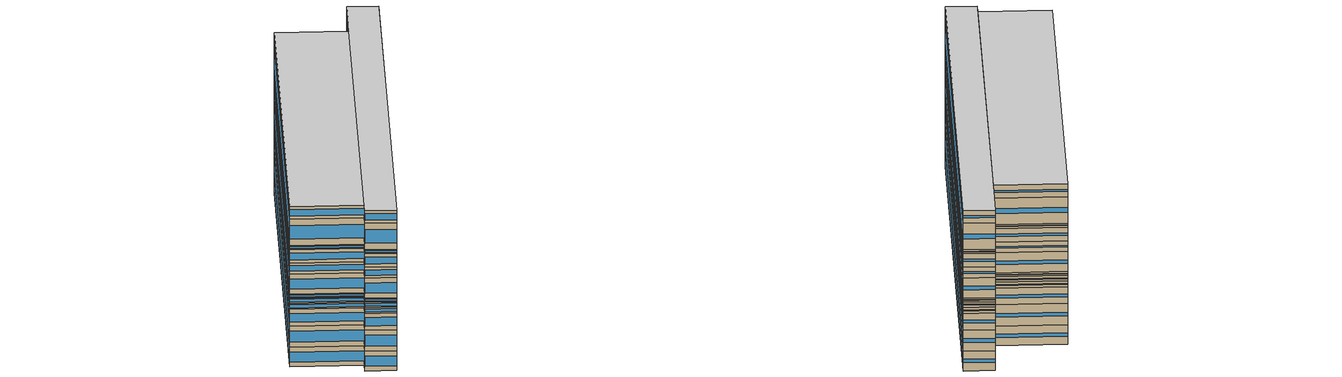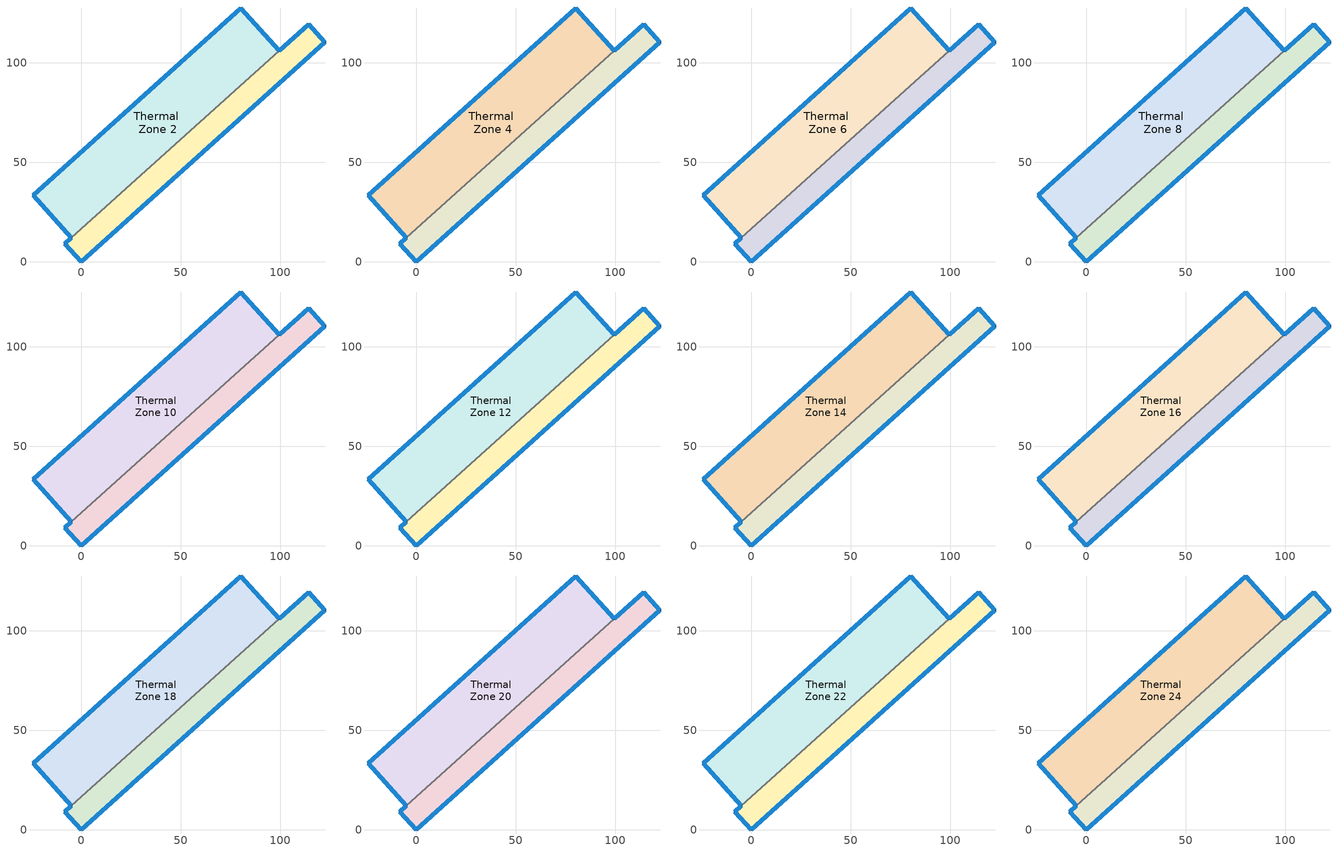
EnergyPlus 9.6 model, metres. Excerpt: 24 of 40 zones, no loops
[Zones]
Thermal Zone 1
 floor ground (ExtSlabCarpet): 0,0 -8.26,9.17 -4.91,12.19 99.46,106.16 114.24,119.46 122.49,110.29 z0
 wall outside (Ext Wall): -4.91,12.19 -8.26,9.17 0,0 122.49,110.29 114.24,119.46 99.46,106.16 z0:8.6
 wall to Thermal Zone 2 (Interior Wall): 99.46,106.16 -4.91,12.19 z0:8.6
 window (Ext Window): 122.49,110.3 114.24,119.46 z3.53:5.07; -4.91,12.18 -8.25,9.18 / 114.23,119.46 99.47,106.17 z1.59:7.01; 0.01,0.01 122.49,110.29 z1.29:7.31; -8.25,9.16 -0.01,0.01 z2.11:6.49
Thermal Zone 2
 floor ground (ExtSlabCarpet): -4.91,12.19 -24.22,33.64 80.14,127.62 99.46,106.16 z0
 wall outside (Ext Wall): 99.46,106.16 80.14,127.62 -24.22,33.64 -4.91,12.19 z0:8.6
 window (Ext Window): 99.46,106.17 80.15,127.61 z3.53:5.07; 80.14,127.61 -24.22,33.65 z1.59:7.01; -24.22,33.64 -4.91,12.2 z2.11:6.49
Thermal Zone 3
 floor to Thermal Zone 1 (Interior Floor): 0,0 -8.26,9.17 -4.91,12.19 99.46,106.16 114.24,119.46 122.49,110.29 z8.6
 wall outside (Ext Wall): -4.91,12.19 -8.26,9.17 0,0 122.49,110.29 114.24,119.46 99.46,106.16 z8.6:17.93
 wall to Thermal Zone 4 (Interior Wall): 99.46,106.16 -4.91,12.19 z8.6:17.93
 window (Ext Window): 122.49,110.3 114.24,119.46 z12.43:14.1; -4.91,12.18 -8.25,9.18 / 114.23,119.46 99.47,106.17 z10.33:16.2; 0.01,0.01 122.49,110.29 z10:16.53; -8.25,9.16 -0.01,0.01 z10.89:15.64
Thermal Zone 4
 floor to Thermal Zone 2 (Interior Floor): -4.91,12.19 -24.22,33.64 80.14,127.62 99.46,106.16 z8.6
 wall outside (Ext Wall): 99.46,106.16 80.14,127.62 -24.22,33.64 -4.91,12.19 z8.6:17.93
 window (Ext Window): 99.46,106.17 80.15,127.61 z12.43:14.1; 80.14,127.61 -24.22,33.65 z10.33:16.2; -24.22,33.64 -4.91,12.2 z10.89:15.64
Thermal Zone 5
 floor to Thermal Zone 3 (Interior Floor): 0,0 -8.26,9.17 -4.91,12.19 99.46,106.16 114.24,119.46 122.49,110.29 z17.93
 wall outside (Ext Wall): -4.91,12.19 -8.26,9.17 0,0 122.49,110.29 114.24,119.46 99.46,106.16 z17.93:25.25
 wall to Thermal Zone 6 (Interior Wall): 99.46,106.16 -4.91,12.19 z17.93:25.25
 window (Ext Window): 122.49,110.3 114.24,119.46 z20.93:22.25; -4.91,12.18 -8.25,9.18 / 114.23,119.46 99.47,106.17 z19.28:23.9; 0.01,0.01 122.49,110.29 z19.03:24.15; -8.25,9.16 -0.01,0.01 z19.72:23.46
Thermal Zone 6
 floor to Thermal Zone 4 (Interior Floor): -4.91,12.19 -24.22,33.64 80.14,127.62 99.46,106.16 z17.93
 wall outside (Ext Wall): 99.46,106.16 80.14,127.62 -24.22,33.64 -4.91,12.19 z17.93:25.25
 window (Ext Window): 99.46,106.17 80.15,127.61 z20.93:22.25; 80.14,127.61 -24.22,33.65 z19.28:23.9; -24.22,33.64 -4.91,12.2 z19.72:23.46
Thermal Zone 7
 floor to Thermal Zone 5 (Interior Floor): 0,0 -8.26,9.17 -4.91,12.19 99.46,106.16 114.24,119.46 122.49,110.29 z25.25
 wall outside (Ext Wall): -4.91,12.19 -8.26,9.17 0,0 122.49,110.29 114.24,119.46 99.46,106.16 z25.25:27.86
 wall to Thermal Zone 8 (Interior Wall): 99.46,106.16 -4.91,12.19 z25.25:27.86
 window (Ext Window): 122.49,110.3 114.24,119.46 z26.32:26.79; -4.91,12.18 -8.25,9.18 / 114.23,119.46 99.47,106.17 z25.73:27.38; 0.01,0.01 122.49,110.29 z25.64:27.47; -8.25,9.16 -0.01,0.01 z25.89:27.22
Thermal Zone 8
 floor to Thermal Zone 6 (Interior Floor): -4.91,12.19 -24.22,33.64 80.14,127.62 99.46,106.16 z25.25
 wall outside (Ext Wall): 99.46,106.16 80.14,127.62 -24.22,33.64 -4.91,12.19 z25.25:27.86
 window (Ext Window): 99.46,106.17 80.15,127.61 z26.32:26.79; 80.14,127.61 -24.22,33.65 z25.73:27.38; -24.22,33.64 -4.91,12.2 z25.89:27.22
Thermal Zone 9
 floor to Thermal Zone 7 (Interior Floor): 0,0 -8.26,9.17 -4.91,12.19 99.46,106.16 114.24,119.46 122.49,110.29 z27.86
 wall outside (Ext Wall): -4.91,12.19 -8.26,9.17 0,0 122.49,110.29 114.24,119.46 99.46,106.16 z27.86:30.22
 wall to Thermal Zone 10 (Interior Wall): 99.46,106.16 -4.91,12.19 z27.86:30.22
 window (Ext Window): 122.49,110.3 114.24,119.46 z28.83:29.25; -4.91,12.18 -8.25,9.18 / 114.23,119.46 99.47,106.17 z28.3:29.78; 0.01,0.01 122.49,110.29 z28.21:29.87; -8.25,9.16 -0.01,0.01 z28.44:29.64
Thermal Zone 10
 floor to Thermal Zone 8 (Interior Floor): -4.91,12.19 -24.22,33.64 80.14,127.62 99.46,106.16 z27.86
 wall outside (Ext Wall): 99.46,106.16 80.14,127.62 -24.22,33.64 -4.91,12.19 z27.86:30.22
 window (Ext Window): 99.46,106.17 80.15,127.61 z28.83:29.25; 80.14,127.61 -24.22,33.65 z28.3:29.78; -24.22,33.64 -4.91,12.2 z28.44:29.64
Thermal Zone 11
 floor to Thermal Zone 9 (Interior Floor): 0,0 -8.26,9.17 -4.91,12.19 99.46,106.16 114.24,119.46 122.49,110.29 z30.22
 wall outside (Ext Wall): -4.91,12.19 -8.26,9.17 0,0 122.49,110.29 114.24,119.46 99.46,106.16 z30.22:31.95
 wall to Thermal Zone 12 (Interior Wall): 99.46,106.16 -4.91,12.19 z30.22:31.95
 window (Ext Window): 122.49,110.3 114.24,119.46 z30.93:31.24; -4.91,12.18 -8.25,9.18 / 114.23,119.46 99.47,106.17 z30.54:31.63; 0.01,0.01 122.49,110.29 z30.48:31.69; -8.25,9.16 -0.01,0.01 z30.64:31.53
Thermal Zone 12
 floor to Thermal Zone 10 (Interior Floor): -4.91,12.19 -24.22,33.64 80.14,127.62 99.46,106.16 z30.22
 wall outside (Ext Wall): 99.46,106.16 80.14,127.62 -24.22,33.64 -4.91,12.19 z30.22:31.95
 window (Ext Window): 99.46,106.17 80.15,127.61 z30.93:31.24; 80.14,127.61 -24.22,33.65 z30.54:31.63; -24.22,33.64 -4.91,12.2 z30.64:31.53
Thermal Zone 13
 floor to Thermal Zone 11 (Interior Floor): 0,0 -8.26,9.17 -4.91,12.19 99.46,106.16 114.24,119.46 122.49,110.29 z31.95
 wall outside (Ext Wall): -4.91,12.19 -8.26,9.17 0,0 122.49,110.29 114.24,119.46 99.46,106.16 z31.95:40.79
 wall to Thermal Zone 14 (Interior Wall): 99.46,106.16 -4.91,12.19 z31.95:40.79
 window (Ext Window): 122.49,110.3 114.24,119.46 z35.57:37.17; -4.91,12.18 -8.25,9.18 / 114.23,119.46 99.47,106.17 z33.59:39.15; 0.01,0.01 122.49,110.29 z33.28:39.46; -8.25,9.16 -0.01,0.01 z34.12:38.62
Thermal Zone 14
 floor to Thermal Zone 12 (Interior Floor): -4.91,12.19 -24.22,33.64 80.14,127.62 99.46,106.16 z31.95
 wall outside (Ext Wall): 99.46,106.16 80.14,127.62 -24.22,33.64 -4.91,12.19 z31.95:40.79
 window (Ext Window): 99.46,106.17 80.15,127.61 z35.57:37.17; 80.14,127.61 -24.22,33.65 z33.59:39.15; -24.22,33.64 -4.91,12.2 z34.12:38.62
Thermal Zone 15
 floor to Thermal Zone 13 (Interior Floor): 0,0 -8.26,9.17 -4.91,12.19 99.46,106.16 114.24,119.46 122.49,110.29 z40.79
 wall outside (Ext Wall): -4.91,12.19 -8.26,9.17 0,0 122.49,110.29 114.24,119.46 99.46,106.16 z40.79:45.51
 wall to Thermal Zone 16 (Interior Wall): 99.46,106.16 -4.91,12.19 z40.79:45.51
 window (Ext Window): 122.49,110.3 114.24,119.46 z42.73:43.57; -4.91,12.18 -8.25,9.18 / 114.23,119.46 99.47,106.17 z41.66:44.64; 0.01,0.01 122.49,110.29 z41.5:44.8; -8.25,9.16 -0.01,0.01 z41.95:44.35
Thermal Zone 16
 floor to Thermal Zone 14 (Interior Floor): -4.91,12.19 -24.22,33.64 80.14,127.62 99.46,106.16 z40.79
 wall outside (Ext Wall): 99.46,106.16 80.14,127.62 -24.22,33.64 -4.91,12.19 z40.79:45.51
 window (Ext Window): 99.46,106.17 80.15,127.61 z42.73:43.57; 80.14,127.61 -24.22,33.65 z41.66:44.64; -24.22,33.64 -4.91,12.2 z41.95:44.35
Thermal Zone 17
 floor to Thermal Zone 15 (Interior Floor): 0,0 -8.26,9.17 -4.91,12.19 99.46,106.16 114.24,119.46 122.49,110.29 z45.51
 wall outside (Ext Wall): -4.91,12.19 -8.26,9.17 0,0 122.49,110.29 114.24,119.46 99.46,106.16 z45.51:51.45
 wall to Thermal Zone 18 (Interior Wall): 99.46,106.16 -4.91,12.19 z45.51:51.45
 window (Ext Window): 122.49,110.3 114.24,119.46 z47.95:49.01; -4.91,12.18 -8.25,9.18 / 114.23,119.46 99.47,106.17 z46.61:50.35; 0.01,0.01 122.49,110.29 z46.4:50.56; -8.25,9.16 -0.01,0.01 z46.97:49.99
Thermal Zone 18
 floor to Thermal Zone 16 (Interior Floor): -4.91,12.19 -24.22,33.64 80.14,127.62 99.46,106.16 z45.51
 wall outside (Ext Wall): 99.46,106.16 80.14,127.62 -24.22,33.64 -4.91,12.19 z45.51:51.45
 window (Ext Window): 99.46,106.17 80.15,127.61 z47.95:49.01; 80.14,127.61 -24.22,33.65 z46.61:50.35; -24.22,33.64 -4.91,12.2 z46.97:49.99
Thermal Zone 19
 floor to Thermal Zone 17 (Interior Floor): 0,0 -8.26,9.17 -4.91,12.19 99.46,106.16 114.24,119.46 122.49,110.29 z51.45
 wall outside (Ext Wall): -4.91,12.19 -8.26,9.17 0,0 122.49,110.29 114.24,119.46 99.46,106.16 z51.45:53.18
 wall to Thermal Zone 20 (Interior Wall): 99.46,106.16 -4.91,12.19 z51.45:53.18
 window (Ext Window): 122.49,110.3 114.24,119.46 z52.16:52.47; -4.91,12.18 -8.25,9.18 / 114.23,119.46 99.47,106.17 z51.77:52.86; 0.01,0.01 122.49,110.29 z51.71:52.92; -8.25,9.16 -0.01,0.01 z51.87:52.76
Thermal Zone 20
 floor to Thermal Zone 18 (Interior Floor): -4.91,12.19 -24.22,33.64 80.14,127.62 99.46,106.16 z51.45
 wall outside (Ext Wall): 99.46,106.16 80.14,127.62 -24.22,33.64 -4.91,12.19 z51.45:53.18
 window (Ext Window): 99.46,106.17 80.15,127.61 z52.16:52.47; 80.14,127.61 -24.22,33.65 z51.77:52.86; -24.22,33.64 -4.91,12.2 z51.87:52.76
Thermal Zone 21
 floor to Thermal Zone 19 (Interior Floor): 0,0 -8.26,9.17 -4.91,12.19 99.46,106.16 114.24,119.46 122.49,110.29 z53.18
 wall outside (Ext Wall): -4.91,12.19 -8.26,9.17 0,0 122.49,110.29 114.24,119.46 99.46,106.16 z53.18:64.87
 wall to Thermal Zone 22 (Interior Wall): 99.46,106.16 -4.91,12.19 z53.18:64.87
 window (Ext Window): 122.49,110.3 114.24,119.46 z57.97:60.08; -4.91,12.18 -8.25,9.18 / 114.23,119.46 99.47,106.17 z55.34:62.71; 0.01,0.01 122.49,110.29 z54.93:63.12; -8.25,9.16 -0.01,0.01 z56.04:62.01
Thermal Zone 22
 floor to Thermal Zone 20 (Interior Floor): -4.91,12.19 -24.22,33.64 80.14,127.62 99.46,106.16 z53.18
 wall outside (Ext Wall): 99.46,106.16 80.14,127.62 -24.22,33.64 -4.91,12.19 z53.18:64.87
 window (Ext Window): 99.46,106.17 80.15,127.61 z57.97:60.08; 80.14,127.61 -24.22,33.65 z55.34:62.71; -24.22,33.64 -4.91,12.2 z56.04:62.01
Thermal Zone 23
 floor to Thermal Zone 21 (Interior Floor): 0,0 -8.26,9.17 -4.91,12.19 99.46,106.16 114.24,119.46 122.49,110.29 z64.87
 wall outside (Ext Wall): -4.91,12.19 -8.26,9.17 0,0 122.49,110.29 114.24,119.46 99.46,106.16 z64.87:70.43
 wall to Thermal Zone 24 (Interior Wall): 99.46,106.16 -4.91,12.19 z64.87:70.43
 window (Ext Window): 122.49,110.3 114.24,119.46 z67.15:68.15; -4.91,12.18 -8.25,9.18 / 114.23,119.46 99.47,106.17 z65.9:69.4; 0.01,0.01 122.49,110.29 z65.7:69.6; -8.25,9.16 -0.01,0.01 z66.23:69.07
 ceiling to Thermal Zone 25 (Interior Ceiling): 122.49,110.29 114.24,119.46 99.46,106.16 -4.91,12.19 -8.26,9.17 0,0 z70.43
Thermal Zone 24
 floor to Thermal Zone 22 (Interior Floor): -4.91,12.19 -24.22,33.64 80.14,127.62 99.46,106.16 z64.87
 wall outside (Ext Wall): 99.46,106.16 80.14,127.62 -24.22,33.64 -4.91,12.19 z64.87:70.43
 window (Ext Window): 99.46,106.17 80.15,127.61 z67.15:68.15; 80.14,127.61 -24.22,33.65 z65.9:69.4; -24.22,33.64 -4.91,12.2 z66.23:69.07
 ceiling to Thermal Zone 26 (Interior Ceiling): 99.46,106.16 80.14,127.62 -24.22,33.64 -4.91,12.19 z70.43
[Building]
Building 1: North Axis {deg}=-0
[Site:Location]
Washington Dc Dulles IntL Ar: Latitude {deg}=38.98; Longitude {deg}=-77.47; Time Zone {hr}=-5; Elevation {m}=82
[SizingPeriod:DesignDay] Day of Month=21; Dry-Bulb Temperature Range Modifier Type=DefaultMultipliers; Barometric Pressure {Pa}=86790; Rain Indicator=No; Snow Indicator=No; Daylight Saving Time Indicator=No; Begin Environment Reset Mode=FullResetAtBeginEnvironment
Name | Month | Day Type | Maximum Dry-Bulb Temperature {C} | Daily Dry-Bulb Temperature Range {deltaC} | Humidity Condition Type | Wetbulb or DewPoint at Maximum Dry-Bulb {C} | Wind Speed {m/s} | Wind Direction {deg} | Solar Model Indicator | ASHRAE Clear Sky Optical Depth for Beam Irradiance (taub) | ASHRAE Clear Sky Optical Depth for Diffuse Irradiance (taud) | Enthalpy at Maximum Dry-Bulb {J/kg} | Sky Clearness
SALT-LAKE-CITY-IAP Ann Clg .4% Condns DB=>MWB | 7 | SummerDesignDay | 36.5 | 14.4 | Wetbulb | 17.1 | 5 | 340 | ASHRAETau | 0.339 | 2.366
SALT-LAKE-CITY-IAP Ann Clg .4% Condns DP=>MDB | 7 | SummerDesignDay | 22.5 | 14.4 | Dewpoint | 15.6 | 5 | 340 | ASHRAETau | 0.339 | 2.366
SALT-LAKE-CITY-IAP Ann Clg .4% Condns Enth=>MDB | 7 | SummerDesignDay | 30.8 | 14.4 | Enthalpy |  | 5 | 340 | ASHRAETau | 0.339 | 2.366 | 59300
SALT-LAKE-CITY-IAP Ann Clg .4% Condns WB=>MDB | 7 | SummerDesignDay | 31.2 | 14.4 | Wetbulb | 19 | 5 | 340 | ASHRAETau | 0.339 | 2.366
SALT-LAKE-CITY-IAP Ann Htg 99.6% Condns DB | 1 | WinterDesignDay | -12.4 | 0 | Wetbulb | -12.4 | 2.6 | 140 | ASHRAEClearSky |  |  |  | 0
SALT-LAKE-CITY-IAP Ann Htg Wind 99.6% Condns WS=>MCDB | 1 | WinterDesignDay | 6.8 | 0 | Wetbulb | 6.8 | 12.4 | 140 | ASHRAEClearSky |  |  |  | 0
SALT-LAKE-CITY-IAP Ann Hum_n 99.6% Condns DP=>MCDB | 1 | WinterDesignDay | -10.7 | 0 | Dewpoint | -16.2 | 2.6 | 140 | ASHRAEClearSky |  |  |  | 0
[Material] Thermal Absorptance=0.9
Name | Roughness | Thickness m | Conductivity W/m-K | Density kg/m3 | Specific Heat J/kg-K | Solar Absorptance | Visible Absorptance
wall concrete | MediumRough | 0.03 | 0.5 | 2243 | 837 | 0.65 | 0.65
Wall Insulation [18] | MediumRough | 0.1693 | 0.049 | 265 | 836.8 | 0.7 | 0.7
F16 Acoustic tile | MediumSmooth | 0.0191 | 0.06 | 368 | 590 | 0.3 | 0.3
M11 100mm lightweight concrete | MediumRough | 0.1016 | 0.53 | 1280 | 840 | 0.5 | 0.5
MAT-CC05 4 HW CONCRETE | Rough | 0.1016 | 1.311 | 2240 | 836.8 | 0.85 | 0.85
G01a 19mm gypsum board | MediumSmooth | 0.019 | 0.16 | 800 | 1090 | 0.4 | 0.4
[Material:AirGap]
Name | Thermal Resistance m2-K/W
F04 Wall air space resistance | 0.15
F05 Ceiling air space resistance | 0.18
[Material:NoMass]
CP02 CARPET PAD: Roughness=Smooth; Thermal Resistance m2-K/W=0.1; Thermal Absorptance=0.9; Solar Absorptance=0.8; Visible Absorptance=0.8
[WindowMaterial:SimpleGlazingSystem]
Window Material Simple Glazing System: U-Factor W/m2-K=1.8; Solar Heat Gain Coefficient=0.3
[Construction]
Ext Wall: wall concrete, Wall Insulation [18]
Ext Window: Window Material Simple Glazing System
ExtSlabCarpet: MAT-CC05 4 HW CONCRETE, CP02 CARPET PAD
Interior Ceiling: M11 100mm lightweight concrete, F05 Ceiling air space resistance, F16 Acoustic tile
Interior Floor: F16 Acoustic tile, F05 Ceiling air space resistance, M11 100mm lightweight concrete
Interior Wall: G01a 19mm gypsum board, F04 Wall air space resistance, G01a 19mm gypsum board
[Zone]
Thermal Zone 1; Thermal Zone 2: 318, 0, 0, 0, , 1, , , , , , Yes
Thermal Zone 3; Thermal Zone 4: 318, 0, 0, 8.6, , 1, , , , , , Yes
Thermal Zone 5; Thermal Zone 6: 318, 0, 0, 17.93, , 1, , , , , , Yes
Thermal Zone 7; Thermal Zone 8: 318, 0, 0, 25.25, , 1, , , , , , Yes
Thermal Zone 9; Thermal Zone 10: 318, 0, 0, 27.86, , 1, , , , , , Yes
Thermal Zone 11; Thermal Zone 12: 318, 0, 0, 30.22, , 1, , , , , , Yes
Thermal Zone 13; Thermal Zone 14: 318, 0, 0, 31.95, , 1, , , , , , Yes
Thermal Zone 15; Thermal Zone 16: 318, 0, 0, 40.79, , 1, , , , , , Yes
Thermal Zone 17; Thermal Zone 18: 318, 0, 0, 45.51, , 1, , , , , , Yes
Thermal Zone 19; Thermal Zone 20: 318, 0, 0, 51.45, , 1, , , , , , Yes
Thermal Zone 21; Thermal Zone 22: 318, 0, 0, 53.18, , 1, , , , , , Yes
Thermal Zone 23; Thermal Zone 24: 318, 0, 0, 64.87, , 1, , , , , , Yes
[AvailabilityManager:Scheduled] Schedule=Always On Discrete
VAV with Reheat 1 Availability Manager; Air Loop HVAC Outdoor Air System 1 Availability Manager; VAV with Reheat 2 Availability Manager; Air Loop HVAC Outdoor Air System 2 Availability Manager; VAV with Reheat 3 Availability Manager; Air Loop HVAC Outdoor Air System 3 Availability Manager
[Schedule:Constant]
Always On Discrete: Hourly Value=1
